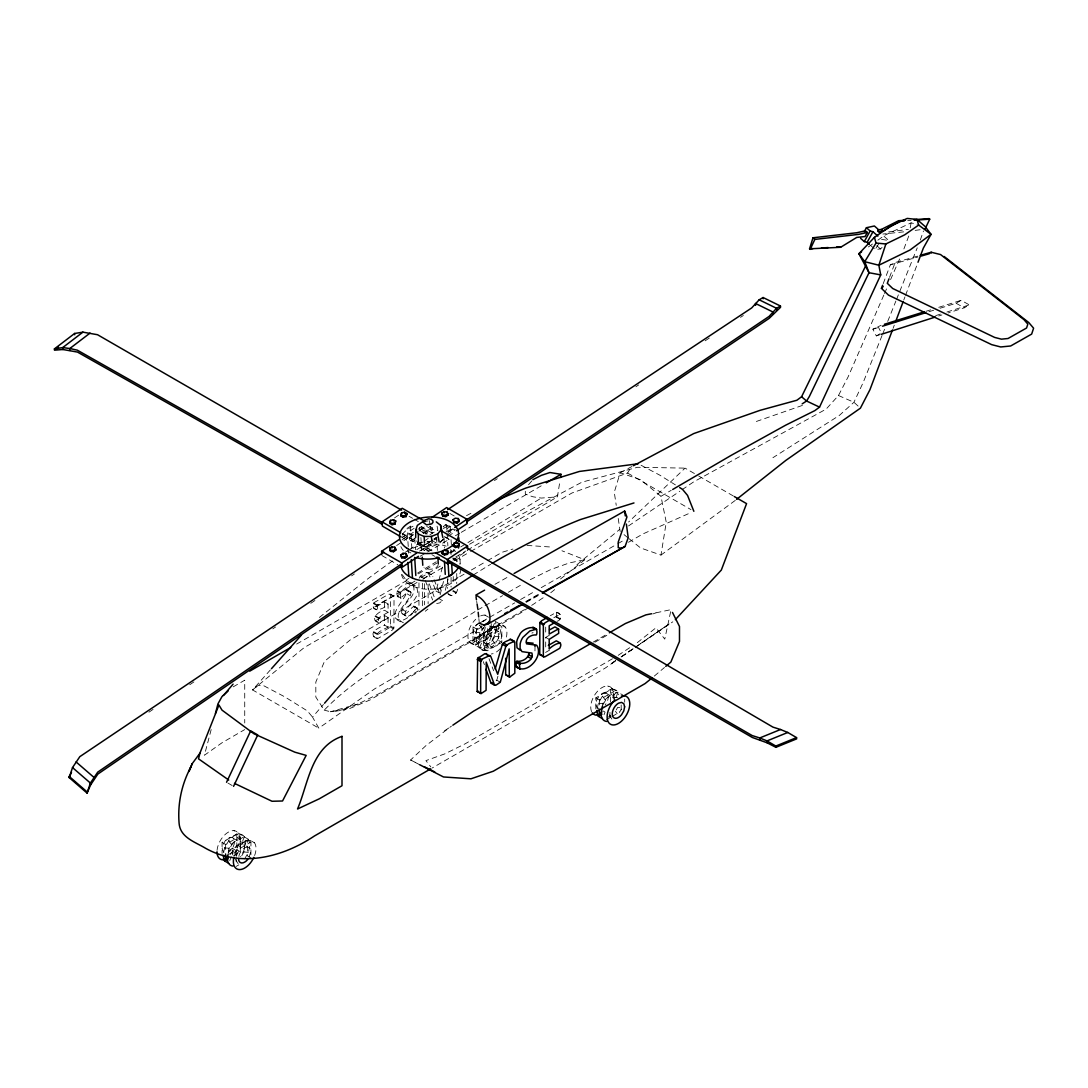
<?xml version="1.0" encoding="UTF-8"?>
<svg xmlns="http://www.w3.org/2000/svg" width="1088" height="1088" viewBox="0 0 1088 1088"><rect width="100%" height="100%" fill="white"/><g stroke="black" fill="none" stroke-linecap="round" stroke-linejoin="round"><path stroke-width="0.75" stroke-dasharray="5 3.75" d="M233.621 855.617L240.312 851.754L240.312 835.992L236.803 833.966L222.074 842.479L222.074 853.509M491.232 623.601L491.232 636.208L476.49 644.708L472.994 642.682L472.994 626.933L478.339 623.832M472.994 642.682L487.723 634.182L487.723 626.307M545.7 646.952L545.7 637.364L549.508 635.161M545.7 632.087L545.7 625.45M595.83 708.886L595.83 697.857L610.558 689.343L614.067 691.37L614.067 699.258M610.558 701.95L610.558 689.343M525.314 491.286L525.3 494.102L532.821 496.767L541.307 498.073L557.41 496.849L560.007 480.624M397.188 596.238L403.866 590.226L405.566 589.519L407.51 590.322C406.98 597.992 381.466 621.52 403.811 619.874C408.762 617.29 415.806 612.993 414.12 606.383C410.584 607.349 407.796 614.774 402.56 614.054L401.635 613.224C401.241 603.16 416.582 598.033 413.617 586.704A10.798 6.242 -60 0 0 410.924 583.195C405.13 582.774 397.038 587.452 396.807 593.803C398.874 603.881 405.334 591.586 410.271 591.6L411.006 592.348C411.196 601.637 388.103 615.237 403.403 622.785M534.956 650.882L535.038 646.408M388.076 627.164L384.581 625.138C380.922 627.055 369.512 631.026 373.986 636.67L388.77 628.13L390.415 625.994L390.415 594.402L388.77 594.17L374.082 602.643C369.43 613.238 383.806 610.069 388.076 604.003L388.076 612.299L379.182 617.426L378.298 620.595L379.182 622.703L388.076 617.576L388.076 627.164C384.418 629.068 373.007 633.053 377.482 638.683L392.251 630.156L393.897 628.021L394.033 597.339L393.516 595.966L390.034 593.953M402.288 574.695L406.042 580.094L410.747 583.59L411.114 580.516M629.109 538.723L640.587 547.958L660.974 555.084L666.264 522.281L660.974 496.305L640.587 479.767L620.187 472.763L614.271 492.266L616.243 505.362M908.752 236.042L903.434 250.172M910.221 227.8L911.105 222.85L909.16 220.646M393.516 595.966L377.577 604.656L377.21 610.137M556.199 617.726L556.566 612.245L550.324 615.713M557.07 621.262C562.006 620.486 561.816 612.544 556.566 612.245M388.076 612.299L384.581 610.286C378.801 610.844 368.982 619.643 378.814 622.798M223.679 852.312L224.59 847.865L228.738 840.698A16.007 9.234 -60 0 1 244.188 836.55L245.711 842.207A16.007 9.234 -60 0 1 240.054 856.786M228.208 852.312L229.038 848.259L231.295 844.342L234.396 841.595L237.483 840.766L244.188 836.55L233.974 830.647M227.895 855.046L228.806 850.598A16.007 9.234 -60 0 1 244.27 836.89L254.497 842.792M241.699 855.875L243.97 851.958L244.8 847.906L243.97 844.805L248.418 839.283L249.927 844.941L248.418 852.353L244.27 859.52M482.215 628.796L479.645 625.151L475.51 632.318L473.987 639.73L475.51 645.388L479.944 639.853L479.114 636.766L479.944 632.713L482.215 628.796L485.302 626.049M498.698 631.475L495.598 632.291A8.745 5.046 -60 0 0 489.627 644.735A8.745 5.046 -60 0 0 498.698 643.838L500.956 639.921L501.786 635.868L500.956 632.781L492.619 627.953L489.518 628.782L486.431 631.53L484.174 635.446A8.745 5.046 -60 0 0 486.431 643.892L489.518 643.076L492.619 640.329L494.877 636.412L495.706 632.359L494.877 629.272L499.324 623.737L500.847 629.394L499.324 636.806L495.176 643.974L489.518 648.992A16.007 9.234 -60 0 1 478.203 642.464L479.726 635.052A16.007 9.234 -60 0 1 483.861 627.885M597.135 709.172L598.346 703.242L602.494 696.075A16.007 9.234 -60 0 1 617.957 691.927L618.705 694.756M601.963 707.69L602.793 703.637L605.064 699.72L608.151 696.973L611.238 696.157L617.957 691.927L607.73 686.025M447.698 593.64C452.69 599.338 460.197 590.947 456.729 585.262M417.806 610.545C417.017 603.459 410.951 618.759 406.042 616.08L405.13 615.237C404.736 605.186 420.077 600.046 417.112 588.73A10.798 6.242 -60 0 0 414.406 585.222C408.014 584.718 398.208 590.838 400.683 598.25M440.123 594.755L443.822 580.19M445.264 590.294L448.147 578.966M497.95 676.192L496.794 680.177L495.339 681.55M211.194 729.545L204.422 755.235L222.102 742.71L244.732 729.586M442.435 567.093L435.989 591.056L432.983 583.617M434.085 579.673L439.47 593.069L442.53 581.862M920.298 240.054L923.494 230.982M236.45 856.025L237.483 853.142A8.745 5.046 -60 0 0 239.754 842.085L231.404 837.257M469.431 641.879L479.645 647.782L485.302 646.258L488.403 637.595A8.745 5.046 -60 0 0 490.661 626.538L488.403 625.233M893.085 328.358L894.268 325.203M903.761 300.03L904.958 296.888M905.542 295.31L917.415 263.84M883.211 283.655L890.324 264.86L895.152 262.521L918.653 255.816M889.535 277.358L895.152 262.521M419.098 578.245L420.267 576.164L426.822 572.397L431.419 574.437L432.888 576.694M229.758 860.676L231.295 856.705M228.806 850.598L238.612 844.329L241.699 843.499L244.27 836.89M479.645 647.782L482.215 641.172L485.302 640.342L488.403 637.595M492.619 627.953L494.673 622.662M604.03 714.734L605.064 712.096L602.793 710.777M615.971 697.558L618.025 692.267L622.894 695.082M882.069 335.485L863.206 382.446L853.93 402.274L839.283 415.48L772.915 457.708M882.694 333.921L885.21 327.665M887.713 321.395L895.886 301.05M896.512 299.486L917.252 247.833M436.682 603.527L439.742 602.888L442.789 600.005M883.837 295.052L848.014 377.074L838.481 395.515L826.132 409.115L693.709 481.848L681.224 490.294M884.503 293.502L887.21 287.314M890.596 279.575L900.728 256.36M230.275 854.502L235.525 847.076M249.152 857.018L250.879 851.414L250.05 848.314L241.699 843.499M616.216 709.947L617.726 707.336L622.173 707.73M619.684 712.028L621.343 709.158M470.628 551.507L571.989 492.986L627.586 473.049L631.448 466.521M875.922 248.2L879.961 241.903M427.978 609.062L425.286 611.238M423.028 579.142L428.835 575.062L431.419 574.437M443.183 539.077L439.43 543.592L432.534 546.312L424.674 546.339L418.363 543.687L415.602 539.199M478.203 642.464L484.174 635.446M528.55 484.704L532.875 479.658M482.242 626.715L375.088 688.568L318.825 728.158L312.514 717.087L323.449 704.466M270.354 669.936L252.552 689.914L318.825 728.158M870.55 245.398L875.119 249.451L880.518 248.975L882.885 246.568M533.093 632.59L531.896 633.08M694.402 473.511L685.059 468.126L628.619 521.995M464.086 574.192L350.214 639.934L324.442 661.45L315.819 682.081L315.819 697.054L324.224 710.165C366.778 666.019 425.272 643.076 476.286 610.817M419.56 764.646L410.57 760.022L425.911 745.647L451.452 726.118M479.223 622.54L476.136 625.287L473.865 629.204L473.049 633.257L473.865 636.344L482.215 641.172M234.396 855.889L237.483 853.142M654.323 676.07L664.496 667.461M576.926 564.713L619.575 529.475M319.382 617.44L365.119 580.856A741.363 428.019 -60 0 1 392.523 560.973M550.759 592.729L556.961 587.778M637.282 642.682L655.914 627.83L664.768 639.132L671.078 609.62L653.045 613.442M560.524 578.952L584.718 559.762L561.938 550.759M735.284 500.398L660.974 555.084M868.387 246.949L872.44 244.038M877.866 240.162L884.626 235.334L911.105 222.85L917.32 224.454M529.067 607.145L521.71 612.354L369.893 700.006L349.425 708.642L330.534 711.742L324.224 710.165M614.856 661.436L605.105 668.168L432.222 767.978M621.819 656.622L669.174 623.941L637.595 645.606M615.618 660.674L610.123 664.442L615.699 660.661M621.112 656.907L636.222 646.544M421.138 550.487L430.93 543.769L431.079 545.686L424.075 550.487M621.275 656.866L633.801 648.339M635.202 647.401L672.806 621.833M628.51 525.926L679.837 491.232M394.495 517.942L401.227 513.414M401.934 537.635L408.721 533.066L413.059 535.582M402.098 539.866L413.358 532.29M148.92 712.191L154.55 708.397M189.734 684.733L195.364 680.952M272.775 628.878L275.59 626.987M310.774 603.323L316.39 599.529M351.587 575.865L354.389 573.974M396.617 545.564L413.508 534.208M427.067 534.208L419.818 530.033L425.258 526.388M414.99 538.193L409.605 541.81L409.292 537.594L413.331 534.874M418.717 531.257L425.449 526.728M423.069 532.753L429.801 528.224M422.81 542.028L420.118 543.837L420.43 548.066L424.728 550.542M424.157 541.13L428.196 538.41M420.43 548.066L432.548 539.92M433.894 539.009L436.587 537.2M419.492 551.154L428.985 544.775L429.298 548.991L426.591 550.814M447.916 532.046L453.342 528.401M448.161 532.29L452.39 529.448M446.896 535.146L455.342 529.475M440.096 541.742L446.882 537.173M448.229 536.262L455.015 531.706M453.043 560.157L467.854 550.202M417.928 529.326L423.586 525.572M419.478 530.305L425.136 526.551M494.442 480.597L497.27 478.72M635.854 386.784L638.683 384.907M705.146 340.816L710.804 337.062M740.506 317.37L743.335 315.493M531.665 605.377L543.946 597.244M444.543 730.796L451.357 726.281M618.188 655.33L630.469 647.21M408.245 546.543L407.102 528.387L410.475 526.157L412.923 527.571M414.147 528.278L410.761 530.495L407.102 528.387M446.542 524.375L443.17 526.592L446.842 528.714L450.214 526.483L446.542 524.375L447.046 532.005M448.392 553.479L451.765 551.249L451.452 546.298M406.042 580.094L408.925 578.354M417.561 573.118L436.261 561.775M450.65 553.044L459.286 547.808M460.727 546.938L466.48 543.456M467.922 542.572L541.307 498.073M423.994 533.011L432.426 527.925L432.562 529.842L425.544 534.086M402.574 535.867L412.91 541.715L415.725 540.029M429.95 534.725L436.968 530.482M432.018 550.827L417.33 542.354L417.466 544.272L423.082 540.886M416.826 549.59L432.779 539.974M434.234 539.09L437.131 537.35M445.835 532.1L453.098 527.734M410.747 583.59L415.099 581.019M420.906 577.578L442.694 564.699M455.763 556.974L465.922 550.963M467.378 550.093L557.41 496.849M660.974 496.305L671.228 490.321M420.186 556.24L426.047 552.826M427.516 551.97L449.521 539.172M455.382 535.758L459.789 533.202M461.258 532.345L543.402 484.554M296.63 644.082L409.442 578.952M418.241 573.879L437.281 562.877M469.513 544.272L517.861 516.351L581.93 482.174L637.514 467.282L685.059 468.126M233.199 686.854L244.732 680.204L244.732 723.003M417.044 582.434L304.11 647.646L252.552 689.914L257.965 685.59L263.174 685.426L284.838 696.878L307.455 710.981L312.514 717.087M422.838 579.088L443.115 567.378M454.702 560.701L469.173 552.337M388.076 604.003L384.581 601.99L373.714 608.124M879.512 334.886L876.316 335.906L872.889 329.215L881.158 325.285M388.076 617.576L384.581 615.563L375.319 620.772M876.316 335.906L880.124 333.717M471.376 569.99L485.982 561.558M487.438 560.714L502.03 552.282L512.924 549.032M940.086 308.244L956.094 303.253L961.153 300.329L969.313 304.885L964.24 307.809L948.26 312.922M477.741 609.974L483.589 606.601M485.044 605.758L502.561 595.639M508.409 592.266L523.002 583.848M479.686 623.057L486.377 619.194M472.994 626.933L476.49 628.959L481.848 625.858M525.681 601.637L540.165 593.273M628.497 542.273L642.967 533.909L690.771 512.666M483.602 633.053L498.331 624.553L501.84 626.579L501.84 642.328L487.111 650.842L483.602 648.815L483.602 633.053L487.111 635.079L501.84 626.579M524.457 609.647L378.474 693.94L358.006 704.018L339.388 710.668L330.534 711.742L358.006 704.018M483.602 648.815L498.331 640.302L501.84 642.328M553.819 617.726L560.062 614.258M545.55 652.446L549.576 650.121M222.074 842.479L225.583 844.492L240.312 835.992M232.696 854.91L232.696 848.599L247.425 840.099L250.934 842.126L250.934 856.297M593.3 642.056L607.893 633.624M594.932 642.233L609.525 633.801M228.779 854.366L236.803 849.728L240.312 851.754M232.696 848.599L236.191 850.626L250.934 842.126M236.191 866.388L238.87 864.838M612.449 658.77L465.011 743.893L444.543 753.97L425.911 760.621L430.834 766.904M595.83 697.857L599.338 699.883L614.067 691.37M606.451 719.739L610.463 717.414M611.81 716.638L619.834 712.001M482.283 621.506L488.186 618.12M489.654 617.277L514.719 602.888M520.608 599.502L535.35 591.042M541.239 587.656L616.42 544.503M617.889 543.66L625.26 539.417M494.931 584.31L509.674 575.987M526.13 602.398L540.872 594.062M526.646 601.351L539.866 593.98M620.187 472.763L631.951 466.494M479.726 635.052L486.431 631.53M530.305 579.632L550.759 569.554L569.378 562.904L584.718 559.762M454.485 560.266L456.117 560.021L456.729 561.721M652.814 613.972L655.914 612.857M756.364 421.464L803.379 405.076M935.734 315.615L940.535 314.078M946.927 312.038L969.313 304.885M938.672 315.982L941.868 314.962M925.956 311.304L932.362 309.305M938.754 307.319L961.153 300.329M872.889 329.215L880.886 326.713M928.894 311.739L933.694 310.243M890.324 264.86L918 256.958M247.778 847.008L244.691 847.838A8.745 5.046 -60 0 0 238.503 858.554M423.858 521.682L428.087 520.894M437.077 526.17L437.879 530.454L430.508 529.094L422.824 530.522L422.566 524.797M888.678 231.921L908.398 229.378M903.679 231.866L882.844 234.042M915.171 230.384L920.108 229.745M907.705 220.674L911.091 220.442M490.661 626.538L496.618 626.661L495.489 622.418M605.159 692.648L613.51 697.462L617.97 697.558M239.754 842.085L245.711 842.207M526.986 545.428L552.826 547.155M475.51 632.318L479.944 632.713M494.877 636.412L499.324 636.806M598.346 703.242L602.793 703.637M224.59 847.865L229.038 848.259M243.97 851.958L248.418 852.353M881.566 239.374L888.814 240.53L882.654 235.076M838.481 395.515L853.93 402.274L860.404 408.177M410.57 760.022L418.132 763.749M641.09 465.27L659.872 475.198L675.417 484.894M956.094 303.253L964.24 307.809M402.424 533.95L412.774 539.798L412.91 541.715M698.7 476L734.359 496.577M627.586 473.049L690.975 509.619M449.861 513.468L455.654 516.8M429.488 526.238L432.426 527.925M409.061 516.283L412.61 518.296M414.038 519.126L418.336 521.614M426.686 526.456L432.562 529.842M444.924 536.969L452.091 541.103M420.961 526.646L432.548 533.338M434.302 538.397L437.199 540.07M556.838 612.544L560.334 614.557M556.838 616.76L560.334 618.773M556.566 617.372L560.062 619.398M452.622 558.008L456.117 560.021M456.579 560.619L453.084 558.606L453.234 559.694M429.298 548.991L409.034 537.295L408.721 533.066M402.125 533.46L409.292 537.594M417.466 544.272L429.216 551.058M402.438 537.676L409.605 541.81M431.895 554.676L434.765 556.335M407.225 550.868L410.883 552.976M545.7 637.364L549.195 639.377M426.822 572.397L430.318 574.41M453.111 590.512L456.606 592.525M452.662 591.11L456.144 593.137M420.267 576.164L423.749 578.177M448.174 593.708L451.656 595.721M381.902 555.533L397.827 564.726M484.881 615.101L488.526 617.209M495.176 621.343L505.403 627.246M435.989 591.056L439.566 593.014M439.035 598.645L442.517 600.658M410.924 583.195L415.602 585.902M487.723 634.182L491.232 636.208M406.776 589.574L410.271 591.6M407.51 590.322L411.006 592.348M405.566 589.519L409.061 591.532M407.211 593.898L410.706 595.911M397.365 590.648L400.846 592.661M397.052 591.274L400.547 593.286M598.985 708.574L596.714 707.268L595.884 704.181L596.714 700.128L598.985 696.211L602.072 693.464A8.745 5.046 -60 0 1 608.042 695.314A8.745 5.046 -60 0 1 605.159 705.01M484.174 642.586L492.51 647.401M397.582 596.156L401.078 598.182M413.848 606.057L417.343 608.07M414.12 606.383L417.615 608.396M413.454 606.138L416.949 608.151M390.415 594.402L393.897 596.414M414.188 610.45L416.527 611.796M479.726 648.122L485.806 651.63A16.007 9.234 -60 0 1 495.598 626.375A16.007 9.234 -60 0 1 505.403 640.315M413.766 611.674L416.106 613.02M401.866 609.307L405.348 611.32M401.635 613.224L405.13 615.237M402.56 614.054L406.042 616.08M373.714 602.983L377.21 605.01M373.442 603.609L376.938 605.622M396.984 619.752L400.479 621.765M373.442 607.811L376.938 609.838M496.794 680.177L500.29 682.203M375.319 615.781L378.814 617.794M375.034 616.393L378.529 618.406M390.415 625.994L393.897 628.021M390.034 626.892L393.516 628.905M375.034 620.514L378.529 622.526M373.619 631.625L377.101 633.638M373.334 632.237L376.815 634.263M373.334 636.439L377.101 638.751M227.95 783.074L232.179 785.522M250.934 857.874L247.425 855.848L247.425 840.099M223.856 852.421L222.129 848.803L222.958 844.75L225.216 840.834L228.317 838.086A8.745 5.046 -60 0 1 234.505 841.663A8.745 5.046 -60 0 1 228.317 852.366M444.448 536.697L451.778 540.994M419.274 530.21L426.034 534.63M431.582 540.083L435.635 542.722L435.499 540.804M426.877 541.117L429.583 542.885M427.026 543.034L431.079 545.686M624.022 534.616L627.844 537.703M876.819 245.698L880.518 248.975M427.924 572.424L432.385 582.121M615.454 711.253L617.168 713.687M602.494 696.075L605.064 699.72M492.619 640.329L495.176 643.974M228.738 840.698L231.295 844.342M609.28 714.816L612.367 719.916M486.431 643.892L489.518 648.992M235.525 859.438L238.612 864.538M877.962 326.291L881.389 332.982M489.002 658.716L493.626 670.766M429.284 583.862L434.969 598.998M425.231 580.339L432.616 600.005M483.303 661.64L484.391 664.686M618.215 518.446L620.187 531.542M476.694 601.365L477.156 604.479M429.502 520.635L430.005 524.865M430.168 526.266L430.508 529.094M478.842 618.514L479.169 621.642M419.614 527.218L419.818 530.033M459.938 559.15L460.278 564.046M436.492 537.431L437.39 550.46M420.906 537.567L421.79 550.61M450.214 526.483L450.622 533.093M451.044 539.689L451.357 544.653M450.745 549.508L451.058 554.458M447.154 533.664L447.889 545.836M443.89 538.152L444.516 548.053M414.759 538.179L415.494 549.739M410.475 526.157L411.903 548.665M408.34 548.189L408.653 553.153M624.689 699.081L624.689 702.222M621.18 704.929L621.18 711.226M609.96 712.314L609.96 720.188M599.338 699.883L599.338 707.758M498.331 624.553L498.331 640.302M487.111 635.079L487.111 650.842M476.49 628.959L476.49 644.708M456.729 573.485L456.729 583.576M453.234 576.518L453.234 584.922M451.071 577.361L451.071 587.126M447.576 578.598L447.576 588.363M428.114 584.12L428.114 603.636M424.619 583.726L424.619 604.86M422.443 583.195L422.443 608.41M418.962 582.855L418.962 609.756M384.581 601.99L384.581 610.286M384.581 615.563L384.581 625.138M236.803 833.966L236.803 849.728M236.191 850.626L236.191 855.358M236.191 856.922L236.191 863.233M225.583 844.492L225.583 852.38M460.7 568.929A29.784 18.496 -4.1 0 1 433.024 589.084A29.784 18.496 -4.1 0 1 401.404 574.083M453.914 557.913A29.784 18.496 -4.1 0 1 459.027 563.326M413.114 548.202A29.784 18.496 -4.1 0 1 430.372 544.014M433.663 543.986A29.784 18.496 -4.1 0 1 446.162 546.149M453.329 549.753A29.784 18.496 -4.1 0 1 455.546 551.562M458.442 555.166A29.784 18.496 -4.1 0 1 459.762 564.142M438.274 563.502A7.806 4.842 -4.1 0 1 433.119 568.847A7.806 4.842 -4.1 0 1 423.953 567.27M436.002 537.962A7.806 4.842 -4.1 0 1 434.166 539.866M430.114 541.389A7.806 4.842 -4.1 0 1 427.788 541.538M423.123 533.501A7.806 4.842 -4.1 0 1 432.779 532.386M454.417 549.522A29.58 18.224 -3.6 0 1 450.296 552.881M403.294 550.392A29.58 18.224 -3.6 0 1 400.846 546.638M402.274 534.602A29.58 18.224 -3.6 0 1 415.086 525.395M445.074 524.729A29.58 18.224 -3.6 0 1 454.39 530.101M473.253 575.049A741.363 428.019 -60 0 1 490.62 564.332M404.913 552.541A741.363 428.019 -60 0 1 407.674 550.705M409.047 549.794A741.363 428.019 -60 0 1 421.586 541.729M443.306 528.564A741.363 428.019 -60 0 1 449.099 525.218M466.494 515.658A741.363 428.019 -60 0 1 472.274 512.625M591.627 711.674A16.007 9.234 -60 0 1 601.623 687.82A16.007 9.234 -60 0 1 612.83 698.455M603.201 704.494A16.007 9.234 -60 0 1 618.025 692.267M610.49 715.55A16.007 9.234 -60 0 1 608.151 717.182M613.51 697.462A8.745 5.046 -60 0 1 614.339 700.55M500.235 648.693A16.007 9.234 -60 0 1 491.246 654.01M485.316 627.395A8.745 5.046 -60 0 1 476.136 637.663M490.294 625.994A16.007 9.234 -60 0 1 471.662 643.77A16.007 9.234 -60 0 1 475.714 619.29M480.678 615.89A16.007 9.234 -60 0 1 487.914 616.298M496.618 626.661A16.007 9.234 -60 0 1 485.302 646.258M482.963 621.765A16.007 9.234 -60 0 1 485.302 620.133M234.886 854.107A16.007 9.234 -60 0 1 250.349 840.398A16.007 9.234 -60 0 1 254.497 855.862M217.056 850.394A16.007 9.234 -60 0 1 234.464 830.715A16.007 9.234 -60 0 1 233.974 853.278M232.519 853.767A8.745 5.046 -60 0 1 233.254 850.993"/><path stroke-width="1.5" d="M505.662 658.267L505.662 674.519L509.742 677.008L514.814 673.268L514.814 643.008L514.243 641.308L510.748 639.295L504.941 641.92L502.357 644.273L495.176 669.011M415.643 537.649L415.834 529.897L417.343 525.395L422.443 521.941M931.029 253.246L931.192 252.239L940.576 254.565L1023.998 319.668L1027.834 324.142L1026.555 328.018L1008.032 338.504L1001.436 339.157L994.622 337.416L892.704 288.497L887.291 283.288L888.978 278.841M547.386 617.413L541.511 620.799L539.866 622.934L539.743 653.616L540.26 654.99L541.511 654.772M549.413 620.269L545.006 622.826L543.361 624.947L543.361 656.554L545.006 656.785L559.79 648.258C564.291 638.914 553.058 644.871 549.195 648.965L549.195 639.377L558.742 633.311L558.457 628.905L549.195 634.1L549.195 625.818L554.445 622.785M514.243 641.308L508.436 643.933L505.852 646.299L497.706 674.288L490.702 656.241L485.003 653.63L477.659 658.376L477.17 691.451L481.114 693.546L486.078 690.336L486.241 662.13L494.469 684.991L496.196 685.059L500.29 682.203L509.157 648.897L509.293 676.94M489.79 655.547L482.786 658.743L480.692 661.531L480.665 693.464M528.972 652.718C528.618 658.594 522.158 661.871 516.827 661.286L516.011 663.272L516.514 667.189C527.639 674.9 543.973 655.615 536.683 645.225L526.565 643.851C524.375 638.479 531.406 634.318 536.194 634.998L536.588 634.617C539.702 622.826 521.642 627.803 519.357 635.419A10.798 6.242 -60 0 0 516.664 642.042L517.004 647.782L520.418 650.379M536.411 629.218L529.815 630.986L522.852 637.432A10.798 6.242 -60 0 0 520.146 644.069L520.091 648.366L521.927 651.617L531.91 653.072C534.14 659.369 525.912 664.197 520.322 663.299L519.506 665.298L519.996 669.202M560.51 477.469L561.014 474.314L549.957 472.518L541.375 475.347L532.875 479.658M227.895 855.046L227.297 858.01A16.007 9.234 -60 0 0 232.954 866.062M602.562 705.976L601.052 713.388A16.007 9.234 -60 0 0 606.71 721.439M234.478 783.374L272 801.258L282.54 800.999L306.163 755.385L294.848 752.175L253.858 733.706L222.006 710.124L218.919 705.01L199.879 753.277L198.546 758.853L228.725 780.014M215.424 713.497L217.954 703.854L221.993 696.578L228.099 691.016M809.554 248.826L812.994 237.782L856.718 232.75L865.49 230.819L867.34 232.451L865.055 236.531L856.746 237.415L840.643 247.275L809.554 248.826L812.94 248.594M880.736 274.897L869.013 272.721L858.908 253.722L874.426 237.347L890.093 226.399L907.202 218.43L916.953 219.422L918.666 225.053L904.699 234.831L885.877 243.97L878.846 265.227L880.736 274.897L819.536 407.13L814.844 410.611L785.754 425.136L731.299 455.287L672.697 489.478M542.354 593.232L625.083 546.448L628.211 537.73L626.375 524.103M892.486 329.936L869.938 389.722L860.404 408.177L785.754 460.469L736.603 499.351M895.451 322.062L903.176 301.607M918 262.262L923.345 248.105L931.042 234.355L925.086 226.454L916.953 219.422M944.126 256.482L1028.731 322.51L1033.6 328.195L1031.655 334.098L1010.657 345.984L1000.729 346.963L991.685 344.651L888.461 295.106L881.443 288.347L882.626 285.219M401.676 565.842L97.852 774.071L90.549 784.978L87.067 793.084L69.183 777.594L72.515 767.584L79.818 756.663L383.806 552.174M87.067 793.084L90.399 783.061L97.702 772.154L401.526 563.924M192.168 763.722L188.958 771.406L192.168 763.722L199.879 753.277M389.722 522.267L390.51 520.35L393.516 519.71L395.719 520.975L395.012 524.062L392.006 524.702L389.803 523.437L389.722 522.267L391.925 523.532L394.917 522.893L395.719 520.975M400.86 514.774L401.662 512.856L404.654 512.217L406.858 513.495L406.15 516.569L403.145 517.222L400.942 515.943L400.86 514.774L403.063 516.052L406.069 515.399L406.858 513.495M400.942 515.943L401.662 512.856M442.163 552.541L442.966 550.623L445.958 549.984L448.161 551.262L447.454 554.336L444.448 554.989L442.245 553.71L442.163 552.541L444.366 553.819L447.358 553.166L448.161 551.262M442.245 553.71L442.966 550.623M453.302 545.047L454.104 543.143L457.096 542.49L459.299 543.769L458.592 546.856L455.586 547.495L453.383 546.217L453.302 545.047L455.505 546.326L458.51 545.686L459.299 543.769M453.383 546.217L454.104 543.143M69.183 777.594L71.495 772.194M190.686 767.312C181.519 784.652 177.507 803.91 179.112 823.453C180.322 837.678 195.269 841.99 205.659 848.327C240.924 868.02 282.594 857.222 314.31 836.06L430.753 768.822M226.549 782.272L250.675 730.878L257.72 734.944L233.58 786.338M810.179 249.37L814.844 239.414L858.568 234.382L867.34 232.451M925.031 229.106L929.71 219.164L929.084 218.62L913.852 219.667M865.545 266.138L801.57 396.753L796.878 400.248L760.09 410.326L693.709 433.582L633.434 465.718M479.332 623.193L484.038 625.124L487.791 624.063L489.872 620.228C490.702 610.205 485.098 599.284 475.769 595.136L484.609 590.145M864.239 231.69L866.429 227.705L874.398 225.991L878.098 229.269L877.73 230.71L880.192 232.886M860.594 238.326L864.28 241.604L870.128 230.982L872.943 231.73L877.88 236.096M864.28 241.604L867.109 242.352L872.943 231.73M874.426 237.347L876.03 243.046L864.756 261.691L869.013 272.721L809.377 396.44L806.602 401.023L802.169 403.866M228.738 863.328L224.59 860.934L228.154 856.514M602.494 718.706L598.346 716.312L601.909 711.892M415.834 529.897L418.363 534.018L424.157 536.452L431.351 536.425L437.689 533.936L441.13 529.788L440.599 525.3L436.261 521.873M447.63 509.633L751.672 307.945L759.179 299.798L763.096 297.527L780.463 306.027L780.558 307.292L769.189 318.362L466.602 521.9M223.448 695.45L233.077 684.148M324.55 703.202L366.098 655.221L419.669 612.354A741.363 428.019 -60 0 1 473.253 575.049M271.47 668.685L301.526 634.957M675.349 619.643L721.317 570.071L746.572 503.635L734.359 496.577M881.443 288.347L883.198 286.498M665.761 666.373L670.861 662.075L679.483 641.444L679.483 626.47L672.479 612.435M651.902 678.069L645.089 683.577L493.272 771.229L470.941 778.804L443.496 776.968L419.56 764.646M381.888 524.171L77.466 352.077L62.846 349.506L54.495 350.186L54.4 348.908L74.623 333.472L82.919 332.153L97.539 334.723L401.581 510.136M55.842 349.153L58.534 347.099M82.919 332.153L62.71 347.589L54.4 348.908M90.032 333.091L69.809 348.527L62.71 347.589L62.846 349.506M861.614 251.79L858.908 253.722L864.756 261.691L878.846 265.227L910.044 249.995L931.042 234.355L918.666 225.053M452.839 725.179L473.593 711.171L590.376 643.742M400.996 536.846L382.378 526.089L382.065 521.873L402.261 508.286L425.19 521.533M381.793 554.132L381.589 551.317L399.228 539.458M431.718 517.602L446.651 507.566L466.915 519.275L467.228 523.491L456.375 530.794M389.654 548.338L391.857 546.87L394.862 547.223L395.665 549.073L395.746 550.242L393.557 551.711L390.551 551.344L389.654 548.338L390.551 551.344M441.918 513.21L444.122 511.727L447.127 512.094L447.93 513.93L448.025 515.1L445.822 516.582L442.816 516.215L441.918 513.21L442.816 516.215M390.47 550.174L393.475 550.542L395.665 549.073M442.734 515.046L445.74 515.399L447.93 513.93M400.833 554.798L403.036 553.316L406.042 553.683L406.844 555.519L406.939 556.689L404.736 558.171L401.73 557.804L400.833 554.798L401.73 557.804M453.111 519.656L455.301 518.187L458.306 518.541L459.109 520.39L459.204 521.56L457.001 523.029L453.995 522.662L453.111 519.656L453.995 522.662M401.649 556.634L404.654 557.002L406.844 555.519M453.914 521.492L456.919 521.859L459.109 520.39M418.445 556.294L402.166 567.229L401.853 563.013L416.772 552.976M454.702 527.49L466.915 519.275M466.466 519.982L769.039 316.445L776.546 308.298L780.463 306.027M450.35 561.966L447.658 563.788L447.345 559.558L467.541 545.986L441.742 531.094M878.152 231.649L883.143 231.118L899.246 221.258L904.318 220.905M546.339 482.841L561.014 474.314M249.737 671.146L290.768 647.469M549.508 629.898L554.962 626.892L558.742 629.19M548.352 645.415L556.294 640.832L560.442 643.076M609.348 632.781L625.41 623.519L645.878 614.883L651.603 613.727M223.244 858.908L225.583 860.254L228.262 858.704M596.999 714.286L599.338 715.632L602.018 714.082M514.094 573.485L624.634 511.047L626.946 516.977L618.229 542.123L618.229 547.754L621.982 548.243M487.791 624.063L523.178 604.071M484.038 625.124L489.913 621.846M504.601 613.646L507.538 612.014M510.476 610.368L519.302 605.458M542.803 592.348L625.083 546.448M877.962 229.826L881.294 229.473L898.62 220.714L905.393 220.238M448.31 562.074L752.352 737.487L767.162 742.832L775.907 747.32L796.647 738.874L796.552 737.61L787.766 732.469L780.504 729.518L759.764 737.963L752.202 735.57L448.174 560.157M787.766 732.469L767.026 740.914L759.764 737.963L759.914 739.881M767.162 742.832L767.026 740.914L775.812 746.055L796.552 737.61M492.701 683.046L490.974 682.978L486.037 669.256M477.17 691.451L478.502 691.234M881.117 334.383L935.462 317.002M884.354 324.292L924.351 311.807M882.49 326.21L925.684 312.732M633.978 502.942L580.394 519.561A741.363 428.019 -60 0 0 492.062 563.475M920.217 255.367L931.192 252.239M921.264 256.034L929.397 253.708M914.478 220.211L929.71 219.164M821.413 248.01L828.172 247.547M836.645 246.962L840.643 247.275M526.538 642.518L533.202 643.212M638.207 463.746L579.414 471.444L525.844 488.063A741.363 428.019 -60 0 0 493.762 502.003M876.03 243.046L885.877 243.97M505.798 674.914L509.742 677.008M516.514 667.189L517.48 667.42M780.504 729.518L772.942 727.124L466.317 547.658M819.536 407.13L806.602 401.023L801.57 396.753M759.179 299.798L776.546 308.298L776.696 310.216M424.184 766.714L434.765 771.922M381.738 522.254L77.316 350.159L69.809 348.527L69.958 350.445M406.953 514.665L404.75 513.386L404.654 512.217M382.065 521.873L400.683 532.63M435.88 552.949L447.345 559.558M436.193 557.165L447.658 563.788M540.26 622.037L543.742 624.063M539.866 622.934L543.361 624.947M532.916 627.205L536.724 629.49M381.589 551.317L401.853 563.013M539.866 654.541L543.742 657.002M510.014 639.173L514.665 641.92M528.646 654.718L532.141 656.73M527.734 656.622L531.216 658.634M503.458 642.967L506.954 644.994M502.357 644.273L505.852 646.299M516.827 661.286L520.322 663.299M516.433 661.654L519.928 663.666M516.161 662.293L519.642 664.319M516.093 666.441L519.574 668.467M478.38 657.438L481.862 659.45M477.659 658.376L481.154 660.402M477.197 659.518L480.692 661.531M491.246 683.318L494.741 685.331M477.618 691.533L481.114 693.546M679.646 487.546L682.475 489.301L687.548 495.407L693.858 511.292M486.295 653.534L487.846 655.697M76.078 761.926L93.962 777.403L94.112 779.321M72.515 767.584L90.399 783.061L90.549 784.978M69.088 776.315L86.972 791.806M881.294 229.473L883.143 231.118M866.429 227.705L870.128 230.982M867.109 242.352L869.394 244.392M812.994 237.782L814.844 239.414M448.025 515.1L447.127 512.094M406.939 556.689L406.042 553.683M395.746 550.242L394.862 547.223M533.229 627.477L533.446 628.606M534.63 645.007L535.038 646.408M596.836 710.654L598.346 716.312M223.081 855.277L224.59 860.934M440.599 525.3L441.946 531.216M441.13 529.788L442.843 537.526M437.689 533.936L439.144 541.987M476 596.7L476.462 599.814M477.156 604.479L477.85 609.158M624.634 511.047L625.287 515.943M431.351 536.425L432.14 543.007M478.176 612.272L478.679 616.964M772.983 313.861L772.834 311.943L755.466 303.443L755.616 305.361M763.096 297.527L763.191 298.792M775.812 746.055L775.907 747.32M467.541 545.986L467.758 548.801M458.306 518.541L458.388 519.724M456.919 521.859L457.001 523.029M458.51 545.686L458.592 546.856M457.096 542.49L457.191 543.674M455.505 546.326L455.586 547.495M445.74 515.399L445.822 516.582M447.358 553.166L447.454 554.336M444.122 511.727L444.203 512.897M445.958 549.984L446.053 551.154M444.366 553.819L444.448 554.989M406.069 515.399L406.15 516.569M403.063 516.052L403.145 517.222M404.654 557.002L404.736 558.171M403.036 553.316L403.118 554.486M394.917 522.893L395.012 524.062M393.516 519.71L393.611 520.88M391.925 523.532L392.006 524.702M393.475 550.542L393.557 551.711M390.51 520.35L390.606 521.519M391.857 546.87L391.938 548.039M74.623 333.472L74.705 334.75M437.838 556.988L438.274 563.502M422.239 557.124L422.797 565.27M451.574 562.714L452.309 574.274L448.922 576.49L447.998 561.626M444.434 561.163L445.264 574.369M414.678 557.369L415.82 575.525M411.305 559.586L412.434 577.742M407.946 562.414L408.775 575.634M424.157 536.452L424.497 543.048M418.363 534.018L418.363 542.082M599.338 709.335L599.338 715.632M225.583 853.958L225.583 860.254M458.47 567.406A29.784 18.496 -4.1 0 1 427.094 581.087A29.784 18.496 -4.1 0 1 400.833 565.923M439.171 557.641A29.58 18.224 -3.6 0 1 416.554 557.75M458.742 537.594A29.58 18.224 -3.6 0 1 458.864 540.845M596.414 715.197A16.007 9.234 -60 0 1 592.266 712.803M621.37 696.048A16.007 9.234 -60 0 1 627.83 712.246A16.007 9.234 -60 0 1 609.416 723.452A16.007 9.234 -60 0 1 614.938 699.965M225.379 859.547A16.007 9.234 -60 0 1 217.002 851.768M253.858 857.344A16.007 9.234 -60 0 1 239.564 869.598A16.007 9.234 -60 0 1 233.934 857.14M247.778 859.384A8.745 5.046 -60 0 1 238.503 858.554M341.999 736.358L341.999 785.74L319.274 798.81L297.541 808.996C308.489 783.02 311.1 747.198 341.999 736.358M624.634 706.792L623.805 710.845L621.534 714.762A8.745 5.046 -60 0 1 612.476 715.659A8.745 5.046 -60 0 1 618.446 703.215L621.534 702.386L623.805 703.705L624.634 706.792M423.83 520.608L423.246 522.335L426.455 524.865L431.678 523.899L433.01 522.294L432.806 520.567L431.134 519.248L428.522 518.758L423.83 520.608M406.667 548.066A29.58 18.224 -3.6 0 0 456.933 540.192A29.58 18.224 -3.6 0 0 423.504 517.562A29.58 18.224 -3.6 0 0 406.667 548.066"/></g></svg>
